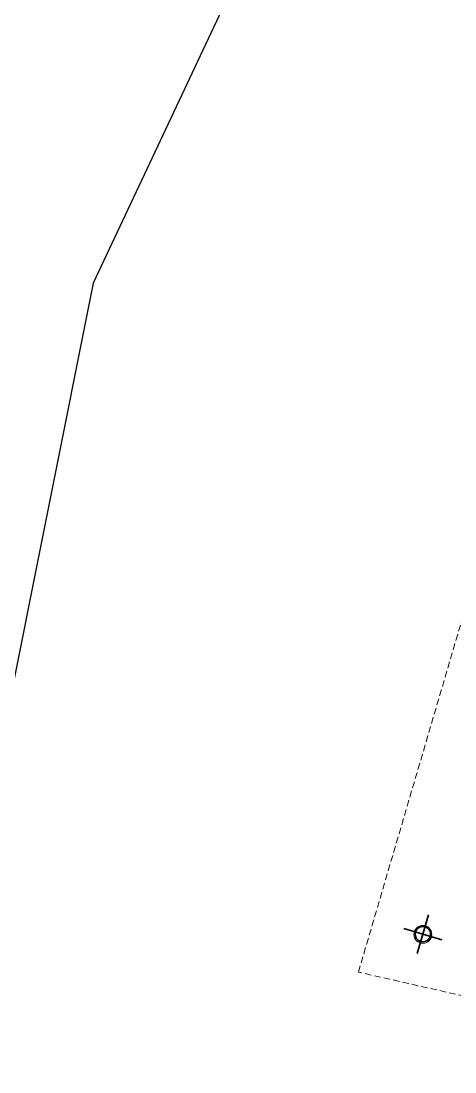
# Model space of a CAD drawing. Header units: metres. Extents: x 2 to 659295185, y -28 to 1124222152.
# Drawn here: x 655401.18 to 655418.13, y 1126640.2 to 1126681.24 of the extents above; entities that cross this region are included whole.
import ezdxf

# ---------------------------------------------------------------- set-up
doc = ezdxf.new("R2010")
doc.units = ezdxf.units.M
doc.header["$MEASUREMENT"] = 0
doc.linetypes.add('CCSM_XREF ESTRUCTURA15$0$RAYITAS', pattern=[0.375, 0.25, -0.125])
doc.layers.get('0').update_dxf_attribs({"linetype": 'CONTINUOUS'})
for name, color, linetype in [('CCSM_C1_CUERPO HP$0$A-MARCOS LOCALES', 4, 'CONTINUOUS'), ('CCSM_XREF ESTRUCTURA15$0$E-PROYECCION TECHO', 9, 'CCSM_XREF ESTRUCTURA15$0$RAYITAS'), ('Parcelas', 140, 'CONTINUOUS')]:
    doc.layers.add(name, color=color, linetype=linetype)
doc.layers.add('CCSM_XREF ESTRUCTURA15$0$E-CH-COLUMNA', color=2, linetype='CONTINUOUS', lineweight=35)

# ---------------------------------------------------------------- blocks, each defined once
blk = doc.blocks.new('CCSM_XREF ESTRUCTURA15$0$CCSM_COLUM REDONDA')
at = {"color": 5}
for p, q in [((0, 0.774), (0, -0.774)), ((-0.789, 0), (0.789, 0))]:
    blk.add_line(p, q, dxfattribs=at)
blk.add_circle((0, 0), 0.3)

msp = doc.modelspace()

# ---------------------------------------------------------------- linework, layer by layer
at = {"layer": 'CCSM_C1_CUERPO HP$0$A-MARCOS LOCALES', "color": 8, "lineweight": 5, "ltscale": 0.5}
for radius in [0.35, 0.3]:
    msp.add_circle((655416.8748, 1126645.5715), radius, dxfattribs=at)
at = {"layer": 'CCSM_XREF ESTRUCTURA15$0$E-PROYECCION TECHO', "lineweight": 5}
msp.add_lwpolyline([(655421.9273, 1126669.8511, 0.0254067), (655428.8536, 1126664.056), (655422.9032, 1126642.154), (655414.3567, 1126644.097), (655421.9273, 1126669.8511)], format="xyb", dxfattribs=at)
at = {"layer": 'Parcelas', "lineweight": -3}
msp.add_lwpolyline([(655456, 1126797), (655420, 1126705), (655404, 1126671), (655397, 1126636), (655394, 1126606), (655393, 1126557), (655390, 1126509), (655394, 1126452), (655400, 1126413), (655407, 1126373), (655419, 1126334)], dxfattribs=at)

# ---------------------------------------------------------------- block references
at = {"layer": 'CCSM_XREF ESTRUCTURA15$0$E-CH-COLUMNA', "lineweight": 5, "rotation": 73.61898372433774}
msp.add_blockref('CCSM_XREF ESTRUCTURA15$0$CCSM_COLUM REDONDA', (655416.8776, 1126645.5808), dxfattribs=at)

doc.saveas('drawing.dxf')
